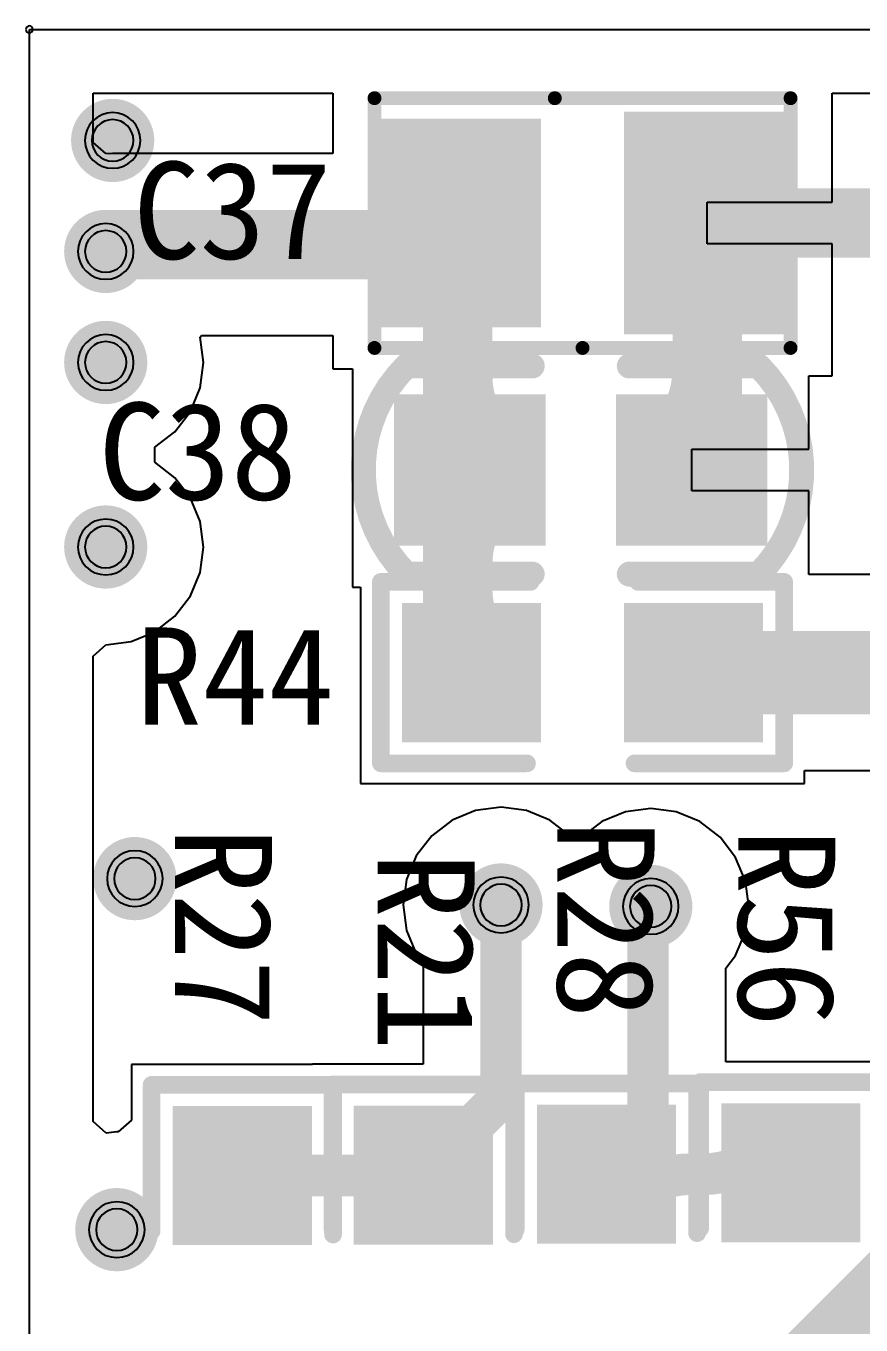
# Model space of a CAD drawing. Header units: inches. Extents: x 32166 to 66782, y 2386 to 7162.
# Drawn here: x 66266.26 to 66272.28, y 6876.12 to 6885.49 of the extents above; entities that cross this region are included whole.
import ezdxf

# ---------------------------------------------------------------- set-up
doc = ezdxf.new("R2010")
doc.units = ezdxf.units.IN
doc.header["$LTSCALE"] = 0.64311
doc.header["$MEASUREMENT"] = 0
for name, color, linetype in [('KEEPOUTLAYER', 6, 'CONTINUOUS'), ('MULTILAYER', 9, 'CONTINUOUS'), ('TOPLAYER', 1, 'CONTINUOUS'), ('TOPOVERLAY', 2, 'CONTINUOUS'), ('TOPPASTE', 8, 'CONTINUOUS'), ('TOPSOLDER', 216, 'CONTINUOUS')]:
    doc.layers.add(name, color=color, linetype=linetype)
doc.styles.get("Standard").update_dxf_attribs({"font": 'txt', "width": 0.8})

msp = doc.modelspace()

# ---------------------------------------------------------------- linework, layer by layer
at = {"layer": 'KEEPOUTLAYER'}
for p, q in [((66266.2859, 6872.4621), (66266.2859, 6885.4621)), ((66266.2859, 6885.4621), (66293.1859, 6885.4621))]:
    msp.add_line(p, q, dxfattribs=at)
for start, end in [(0, 180), (0, 180), (180, 0), (180, 0)]:
    msp.add_arc((66266.2859, 6885.4621), 0.025, start, end, dxfattribs=at)
at = {"layer": 'MULTILAYER'}
for centre, start, end in [((66266.8859, 6884.6621), 0, 180), ((66266.8859, 6884.6621), 180, 0), ((66266.8359, 6883.8621), 0, 180), ((66266.8359, 6883.8621), 180, 0), ((66266.8359, 6883.0621), 0, 180), ((66266.8359, 6883.0621), 180, 0), ((66266.8359, 6881.7321), 0, 180), ((66266.8359, 6881.7321), 180, 0), ((66267.0459, 6879.3421), 0, 180), ((66267.0459, 6879.3421), 180, 0), ((66269.6859, 6879.1521), 0, 180), ((66270.7658, 6879.1421), 0, 180), ((66269.6859, 6879.1521), 180, 0), ((66270.7658, 6879.1421), 180, 0), ((66266.9159, 6876.8121), 0, 180), ((66266.9159, 6876.8121), 180, 0)]:
    msp.add_arc(centre, 0.15, start, end, dxfattribs=at)
at = {"layer": 'TOPLAYER'}
for p, q in [((66266.7447, 6884.6481), (66266.7447, 6885.0033)), ((66266.7447, 6885.0033), (66268.4736, 6885.0033)), ((66268.4736, 6885.0033), (66268.4736, 6884.5678)), ((66272.0736, 6884.2168), (66272.0736, 6885.0033)), ((66272.0736, 6885.0033), (66276.8021, 6885.0033)), ((66266.8359, 6884.5682), (66266.7447, 6884.6481)), ((66266.8624, 6884.5647), (66266.8359, 6884.5682)), ((66266.8859, 6884.5678), (66266.8624, 6884.5647)), ((66268.4736, 6884.5678), (66266.8859, 6884.5678)), ((66271.1733, 6883.9168), (66271.1733, 6884.2168)), ((66271.1733, 6884.2168), (66272.0736, 6884.2168)), ((66272.0736, 6883.9168), (66271.1733, 6883.9168)), ((66272.0736, 6882.9668), (66272.0736, 6883.9168)), ((66267.5178, 6883.2449), (66267.5256, 6883.2565)), ((66267.5419, 6883.0621), (66267.5178, 6883.2449)), ((66267.5256, 6883.2565), (66268.4736, 6883.2565)), ((66268.4736, 6883.2565), (66268.4736, 6883.0168)), ((66267.5178, 6882.8794), (66267.5419, 6883.0621)), ((66268.4736, 6883.0168), (66268.6163, 6883.0168)), ((66268.6163, 6883.0168), (66268.6163, 6881.4423)), ((66271.9053, 6882.4367), (66271.9053, 6882.9668)), ((66271.9053, 6882.9668), (66272.0736, 6882.9668)), ((66267.4473, 6882.7091), (66267.5178, 6882.8794)), ((66267.3351, 6882.5629), (66267.4473, 6882.7091)), ((66267.1889, 6882.4507), (66267.3351, 6882.5629)), ((66267.1889, 6882.3436), (66267.1889, 6882.4507)), ((66271.0606, 6882.1368), (66271.0606, 6882.4367)), ((66271.0606, 6882.4367), (66271.9053, 6882.4367)), ((66267.3351, 6882.2314), (66267.1889, 6882.3436)), ((66267.4473, 6882.0851), (66267.3351, 6882.2314)), ((66271.9053, 6882.1368), (66271.0606, 6882.1368)), ((66271.9053, 6881.5328), (66271.9053, 6882.1368)), ((66267.5178, 6881.9149), (66267.4473, 6882.0851)), ((66267.5419, 6881.7321), (66267.5178, 6881.9149)), ((66267.5178, 6881.5494), (66267.5419, 6881.7321)), ((66267.4473, 6881.3791), (66267.5178, 6881.5494)), ((66268.6163, 6881.4423), (66268.6736, 6881.4423)), ((66268.6736, 6881.4423), (66268.6736, 6880.0268)), ((66272.478, 6881.5328), (66271.9053, 6881.5328)), ((66267.3351, 6881.2329), (66267.4473, 6881.3791)), ((66267.1889, 6881.1207), (66267.3351, 6881.2329)), ((66267.0186, 6881.0501), (66267.1889, 6881.1207)), ((66266.7447, 6880.9461), (66266.8359, 6881.0261)), ((66266.8359, 6881.0261), (66267.0186, 6881.0501)), ((66266.7447, 6877.5919), (66266.7447, 6880.9461)), ((66271.8736, 6880.0268), (66271.8736, 6880.1207)), ((66271.8736, 6880.1207), (66272.7705, 6880.1207)), ((66268.6736, 6880.0268), (66271.8736, 6880.0268)), ((66269.6859, 6879.8582), (66269.5031, 6879.8341)), ((66269.8686, 6879.8341), (66269.6859, 6879.8582)), ((66270.7658, 6879.8482), (66270.5831, 6879.8241)), ((66270.9486, 6879.8241), (66270.7658, 6879.8482)), ((66269.3328, 6879.7636), (66269.1866, 6879.6514)), ((66269.5031, 6879.8341), (66269.3328, 6879.7636)), ((66270.0389, 6879.7636), (66269.8686, 6879.8341)), ((66270.1851, 6879.6514), (66270.0389, 6879.7636)), ((66270.5831, 6879.8241), (66270.4128, 6879.7536)), ((66271.1189, 6879.7536), (66270.9486, 6879.8241)), ((66270.4128, 6879.7536), (66270.2666, 6879.6414)), ((66271.2651, 6879.6414), (66271.1189, 6879.7536)), ((66269.1866, 6879.6514), (66269.0744, 6879.5052)), ((66270.1928, 6879.6414), (66270.1851, 6879.6514)), ((66270.2666, 6879.6414), (66270.1928, 6879.6414)), ((66271.3773, 6879.4952), (66271.2651, 6879.6414)), ((66269.0744, 6879.5052), (66269.0039, 6879.3349)), ((66271.4478, 6879.3249), (66271.3773, 6879.4952)), ((66269.0039, 6879.3349), (66268.9798, 6879.1521)), ((66271.4719, 6879.1421), (66271.4478, 6879.3249)), ((66268.9798, 6879.1521), (66269.0039, 6878.9694)), ((66271.4478, 6878.9594), (66271.4719, 6879.1421)), ((66269.0039, 6878.9694), (66269.0744, 6878.7991)), ((66271.3773, 6878.7891), (66271.4478, 6878.9594)), ((66269.0744, 6878.7991), (66269.1251, 6878.7331)), ((66269.1251, 6878.7331), (66269.1251, 6878.0049)), ((66271.3066, 6878.697), (66271.3773, 6878.7891)), ((66271.3066, 6878.0221), (66271.3066, 6878.697)), ((66268.3258, 6878.0021), (66267.0208, 6878.0021)), ((66267.0208, 6878.0021), (66267.0208, 6877.6007)), ((66269.1251, 6878.0049), (66268.3258, 6878.0049)), ((66268.3258, 6878.0049), (66268.3258, 6878.0021)), ((66272.3614, 6878.0221), (66271.3066, 6878.0221)), ((66266.8402, 6877.5082), (66266.7447, 6877.5919)), ((66266.9159, 6877.5182), (66266.8402, 6877.5082)), ((66266.9254, 6877.5169), (66266.9159, 6877.5182)), ((66267.0208, 6877.6007), (66266.9254, 6877.5169))]:
    msp.add_line(p, q, dxfattribs=at)
for points, const_width in [([(66266.7359, 6884.6621, 1), (66267.0359, 6884.6621, 1)], 0.3), ([(66271.2253, 6884.2435, 1), (66271.4753, 6884.2435, 1)], 0.25), ([(66269.2486, 6884.0668, 1), (66269.4986, 6884.0668, 1)], 0.25), ([(66269.2486, 6884.0668, 1), (66269.4986, 6884.0668, 1)], 0.25), ([(66271.0486, 6884.0668, 1), (66271.2986, 6884.0668, 1)], 0.25), ([(66271.0486, 6884.0668, 1), (66271.2986, 6884.0668, 1)], 0.25), ([(66271.6521, 6884.0668, 1), (66271.9021, 6884.0668, 1)], 0.25), ([(66271.6521, 6884.0668, 1), (66271.9021, 6884.0668, 1)], 0.25), ([(66266.6859, 6883.8621, 1), (66266.9859, 6883.8621, 1)], 0.3), ([(66266.7609, 6883.9121, 1), (66267.0109, 6883.9121, 1)], 0.25), ([(66266.7609, 6883.9121, 1), (66267.0109, 6883.9121, 1)], 0.25), ([(66269.094, 6883.9121, 1), (66269.344, 6883.9121, 1)], 0.25), ([(66269.094, 6883.9121, 1), (66269.344, 6883.9121, 1)], 0.25), ([(66266.7109, 6883.8621, 1), (66266.9608, 6883.8621, 1)], 0.25), ([(66271.2253, 6883.89, 1), (66271.4753, 6883.89, 1)], 0.25), ([(66269.0718, 6883.74, 1), (66269.3218, 6883.74, 1)], 0.25), ([(66269.4253, 6883.74, 1), (66269.6753, 6883.74, 1)], 0.25), ([(66270.8718, 6883.69, 1), (66271.1218, 6883.69, 1)], 0.25), ([(66271.2253, 6883.69, 1), (66271.4753, 6883.69, 1)], 0.25), ([(66269.2486, 6883.3132, 1), (66269.4986, 6883.3132, 1)], 0.25), ([(66269.2486, 6883.3132, 1), (66269.4986, 6883.3132, 1)], 0.25), ([(66271.0486, 6883.2632, 1), (66271.2986, 6883.2632, 1)], 0.25), ([(66271.0486, 6883.2632, 1), (66271.2986, 6883.2632, 1)], 0.25), ([(66266.6859, 6883.0621, 1), (66266.9859, 6883.0621, 1)], 0.3), ([(66271.0486, 6883.0285, 1), (66271.2986, 6883.0285, 1)], 0.25), ([(66269.2486, 6882.967, 1), (66269.4986, 6882.967, 1)], 0.25), ([(66269.4734, 6882.4243, 1), (66269.7234, 6882.4243, 1)], 0.25), ([(66270.7983, 6882.4243, 1), (66271.0483, 6882.4243, 1)], 0.25), ([(66269.2486, 6882.374, 1), (66269.4986, 6882.374, 1)], 0.25), ([(66269.2486, 6882.374, 1), (66269.4986, 6882.374, 1)], 0.25), ([(66271.0486, 6882.3995, 1), (66271.2986, 6882.3995, 1)], 0.25), ([(66269.2486, 6882.2867, 1), (66269.4986, 6882.2867, 1)], 0.25), ([(66269.3358, 6882.2867, 1), (66269.5858, 6882.2867, 1)], 0.25), ([(66269.4734, 6882.1492, 1), (66269.7234, 6882.1492, 1)], 0.25), ([(66266.6859, 6881.7321, 1), (66266.9859, 6881.7321, 1)], 0.3), ([(66266.7409, 6881.7321, 1), (66266.8909, 6881.7321, 1)], 0.15), ([(66266.7609, 6881.7321, 1), (66266.9108, 6881.7321, 1)], 0.15), ([(66269.2486, 6881.6065, 1), (66269.4986, 6881.6065, 1)], 0.25), ([(66269.2486, 6881.4303, 1), (66269.4986, 6881.4303, 1)], 0.25), ([(66269.2486, 6880.9268, 1), (66269.4986, 6880.9268, 1)], 0.25), ([(66269.4546, 6880.9328, 1), (66269.7046, 6880.9328, 1)], 0.25), ([(66270.9236, 6880.8268, 1), (66271.2236, 6880.8268, 1)], 0.3), ([(66266.8959, 6879.3421, 1), (66267.1959, 6879.3421, 1)], 0.3), ([(66269.5359, 6879.1521, 1), (66269.8359, 6879.1521, 1)], 0.3), ([(66270.6158, 6879.1421, 1), (66270.9158, 6879.1421, 1)], 0.3), ([(66269.6109, 6879.1521, 1), (66269.7609, 6879.1521, 1)], 0.15), ([(66270.6908, 6879.1421, 1), (66270.8408, 6879.1421, 1)], 0.15), ([(66270.6709, 6879.1221, 1), (66270.8209, 6879.1221, 1)], 0.15), ([(66270.6709, 6879.1221, 1), (66270.8209, 6879.1221, 1)], 0.15), ([(66269.6109, 6877.7649, 1), (66269.7609, 6877.7649, 1)], 0.15), ([(66269.6109, 6877.7649, 1), (66269.7609, 6877.7649, 1)], 0.15), ([(66271.5241, 6877.3989, 1), (66271.6741, 6877.3989, 1)], 0.15), ([(66267.7458, 6877.2021, 1), (66267.8958, 6877.2021, 1)], 0.15), ([(66269.0481, 6877.2021, 1), (66269.1981, 6877.2021, 1)], 0.15), ([(66269.0508, 6877.2049, 1), (66269.2008, 6877.2049, 1)], 0.15), ([(66270.3709, 6877.2121, 1), (66270.5208, 6877.2121, 1)], 0.15), ([(66270.6709, 6877.2121, 1), (66270.8209, 6877.2121, 1)], 0.15), ([(66270.6709, 6877.2121, 1), (66270.8209, 6877.2121, 1)], 0.15), ([(66270.9744, 6877.2121, 1), (66271.1244, 6877.2121, 1)], 0.15), ([(66271.0732, 6877.2121, 1), (66271.2232, 6877.2121, 1)], 0.15), ([(66270.5476, 6877.0354, 1), (66270.6976, 6877.0354, 1)], 0.15), ([(66266.7659, 6876.8121, 1), (66267.0658, 6876.8121, 1)], 0.3), ([(66271.9814, 6876.0581, 1), (66272.2314, 6876.0581, 1)], 0.25)]:
    msp.add_lwpolyline(points, format="xyb", close=True, dxfattribs=dict(at, const_width=const_width))
for points, const_width in [([(66271.7771, 6884.0668, -0.198912), (66271.3503, 6884.2435)], 0.5), ([(66271.3503, 6883.89, -0.198912), (66271.7771, 6884.0668)], 0.5), ([(66269.1968, 6883.74, -0.198912), (66269.3736, 6883.3132)], 0.5), ([(66269.3736, 6883.3132, -0.198912), (66269.5503, 6883.74)], 0.5), ([(66270.9968, 6883.69, -0.198912), (66271.1736, 6883.2632)], 0.5), ([(66271.1736, 6883.2632, -0.198912), (66271.3503, 6883.69)], 0.5), ([(66271.1736, 6883.0285, -0.198912), (66270.9233, 6882.4243)], 0.5), ([(66269.5984, 6882.4243, -0.198912), (66269.3736, 6882.967)], 0.5), ([(66269.3736, 6881.6065, -0.198912), (66269.5984, 6882.1492)], 0.5), ([(66269.5796, 6880.9328, -0.198912), (66269.3736, 6881.4303)], 0.5), ([(66271.5991, 6877.3989, -0.198912), (66271.1482, 6877.2121)], 0.3), ([(66270.6226, 6877.0354, -0.198912), (66271.0494, 6877.2121)], 0.3), ([(66271.9259, 6875.6221, -0.198912), (66272.1064, 6876.0581)], 0.5)]:
    msp.add_lwpolyline(points, format="xyb", dxfattribs=dict(at, const_width=const_width))
for points, const_width in [([(66269.219, 6883.9121), (66269.3736, 6884.0668)], 0.5), ([(66269.3736, 6882.374), (66269.3736, 6884.0668)], 0.5), ([(66271.1736, 6882.3995), (66271.1736, 6884.0668)], 0.5), ([(66271.1736, 6884.0668), (66272.5859, 6884.0668)], 0.5), ([(66266.8359, 6883.8621), (66266.8859, 6883.9121)], 0.5), ([(66266.8859, 6883.9121), (66269.219, 6883.9121)], 0.5), ([(66269.3736, 6882.374), (66269.4608, 6882.2867)], 0.5), ([(66269.3736, 6880.9268), (66269.3736, 6882.2867)], 0.5), ([(66266.8159, 6881.7321), (66266.8359, 6881.7321)], 0.3), ([(66271.0736, 6880.8268), (66272.7705, 6880.8268)], 0.6), ([(66269.6859, 6877.7649), (66269.6859, 6879.1521)], 0.3), ([(66270.7459, 6879.1221), (66270.7658, 6879.1421)], 0.3), ([(66270.7459, 6877.2121), (66270.7459, 6879.1221)], 0.3), ([(66269.1258, 6877.2049), (66269.6859, 6877.7649)], 0.3), ([(66267.8208, 6877.2021), (66269.1231, 6877.2021)], 0.3), ([(66270.4459, 6877.2121), (66270.7459, 6877.2121)], 0.3), ([(66271.7759, 6875.7275), (66273.2059, 6877.1575)], 0.5)]:
    msp.add_lwpolyline(points, dxfattribs=dict(at, const_width=const_width))
for points in [[(66269.8736, 6883.4168), (66269.8736, 6884.7168), (66268.8736, 6883.4168), (66268.8736, 6884.7168)], [(66271.6736, 6883.3668), (66271.6736, 6884.7668), (66270.6736, 6883.3668), (66270.6736, 6884.7668)], [(66269.0163, 6881.8422), (66269.9053, 6881.8422), (66269.0163, 6882.7312), (66269.9053, 6882.7312)], [(66270.6163, 6881.8422), (66271.5053, 6881.8422), (66270.6163, 6882.7312), (66271.5053, 6882.7312)], [(66269.8736, 6881.2268), (66269.0736, 6881.2268), (66269.8736, 6880.4268), (66269.0736, 6880.4268)], [(66271.4736, 6881.2268), (66270.6736, 6881.2268), (66271.4736, 6880.4268), (66270.6736, 6880.4268)], [(66268.2208, 6876.8021), (66268.2208, 6877.6021), (66267.4208, 6876.8021), (66267.4208, 6877.6021)], [(66268.7258, 6877.6049), (66268.7258, 6876.8049), (66269.5258, 6877.6049), (66269.5258, 6876.8049)], [(66270.0459, 6877.6121), (66270.0459, 6876.8121), (66270.8458, 6877.6121), (66270.8458, 6876.8121)], [(66271.3759, 6877.6221), (66271.3759, 6876.8221), (66272.1758, 6877.6221), (66272.1758, 6876.8221)]]:
    msp.add_solid(points, dxfattribs=at)
at = {"layer": 'TOPOVERLAY'}
for points, const_width in [([(66268.7736, 6883.1668), (66268.7736, 6884.9668)], 0.1), ([(66268.7736, 6884.9668), (66270.0736, 6884.9668)], 0.1), ([(66270.0736, 6884.9668), (66271.7736, 6884.9668)], 0.1), ([(66271.7736, 6883.1668), (66271.7736, 6884.9668)], 0.1), ([(66268.7736, 6883.1668), (66270.2736, 6883.1668)], 0.1), ([(66269.0036, 6883.0367), (66269.9108, 6883.0367)], 0.18), ([(66270.2736, 6883.1668), (66271.7736, 6883.1668)], 0.1), ([(66270.6108, 6883.0367), (66271.5436, 6883.0367)], 0.18), ([(66268.8196, 6880.1728), (66268.8196, 6881.4807)], 0.127), ([(66268.8196, 6881.4807), (66269.899, 6881.4807)], 0.127), ([(66269.0036, 6881.5367), (66269.9108, 6881.5367)], 0.18), ([(66270.6108, 6881.5367), (66271.5436, 6881.5367)], 0.18), ([(66270.6736, 6881.4808), (66271.7276, 6881.4808)], 0.127), ([(66271.7276, 6880.1728), (66271.7276, 6881.4808)], 0.127), ([(66268.8196, 6880.1728), (66269.8736, 6880.1728)], 0.127), ([(66270.6482, 6880.1728), (66271.7276, 6880.1728)], 0.127), ([(66267.1668, 6877.8561), (66268.4748, 6877.8561)], 0.127), ([(66267.1668, 6876.8021), (66267.1668, 6877.8561)], 0.127), ([(66268.4718, 6877.8589), (66269.7798, 6877.8589)], 0.127), ([(66268.4718, 6876.8049), (66268.4718, 6877.8589)], 0.127), ([(66268.4748, 6877.8561), (66268.4748, 6876.7767)], 0.127), ([(66269.7798, 6876.7795), (66269.7798, 6877.8589)], 0.127), ([(66269.7919, 6877.8661), (66271.0998, 6877.8661)], 0.127), ([(66269.7919, 6876.8121), (66269.7919, 6877.8661)], 0.127), ([(66271.0998, 6876.7867), (66271.0998, 6877.8661)], 0.127), ([(66271.1219, 6877.8761), (66272.4298, 6877.8761)], 0.127), ([(66271.1219, 6876.8221), (66271.1219, 6877.8761)], 0.127)]:
    msp.add_lwpolyline(points, dxfattribs=dict(at, const_width=const_width))
for points, const_width in [([(66268.7736, 6884.9418, 1), (66268.7736, 6884.9918, 1)], 0.05), ([(66268.7736, 6884.9418, 1), (66268.7736, 6884.9918, 1)], 0.05), ([(66270.0736, 6884.9418, 1), (66270.0736, 6884.9918, 1)], 0.05), ([(66270.0736, 6884.9418, 1), (66270.0736, 6884.9918, 1)], 0.05), ([(66271.7736, 6884.9418, 1), (66271.7736, 6884.9918, 1)], 0.05), ([(66271.7736, 6884.9418, 1), (66271.7736, 6884.9918, 1)], 0.05), ([(66268.7736, 6883.1418, 1), (66268.7736, 6883.1918, 1)], 0.05), ([(66268.7736, 6883.1418, 1), (66268.7736, 6883.1918, 1)], 0.05), ([(66269.0036, 6883.0817, 1), (66269.0036, 6882.9917, 1)], 0.09), ([(66269.0036, 6883.0817, 1), (66269.0036, 6882.9918, 1)], 0.09), ([(66269.9108, 6883.0817, 1), (66269.9108, 6882.9917, 1)], 0.09), ([(66270.2736, 6883.1418, 1), (66270.2736, 6883.1918, 1)], 0.05), ([(66270.2736, 6883.1418, 1), (66270.2736, 6883.1918, 1)], 0.05), ([(66270.6108, 6883.0817, 1), (66270.6108, 6882.9917, 1)], 0.09), ([(66271.5436, 6883.0817, 1), (66271.5436, 6882.9917, 1)], 0.09), ([(66271.5436, 6883.0817, 1), (66271.5436, 6882.9917, 1)], 0.09), ([(66271.7736, 6883.1418, 1), (66271.7736, 6883.1918, 1)], 0.05), ([(66271.7736, 6883.1418, 1), (66271.7736, 6883.1918, 1)], 0.05), ([(66268.8513, 6881.4807, 1), (66268.7878, 6881.4807, 1)], 0.0635), ([(66268.8513, 6881.4807, 1), (66268.7878, 6881.4807, 1)], 0.0635), ([(66269.0036, 6881.5817, 1), (66269.0036, 6881.4918, 1)], 0.09), ([(66269.0036, 6881.5817, 1), (66269.0036, 6881.4918, 1)], 0.09), ([(66269.9108, 6881.5817, 1), (66269.9108, 6881.4918, 1)], 0.09), ([(66269.9307, 6881.4807, 1), (66269.8672, 6881.4807, 1)], 0.0635), ([(66270.6108, 6881.5817, 1), (66270.6108, 6881.4918, 1)], 0.09), ([(66270.7053, 6881.4808, 1), (66270.6418, 6881.4808, 1)], 0.0635), ([(66271.5436, 6881.5817, 1), (66271.5436, 6881.4918, 1)], 0.09), ([(66271.5436, 6881.5817, 1), (66271.5436, 6881.4917, 1)], 0.09), ([(66271.7593, 6881.4808, 1), (66271.6958, 6881.4808, 1)], 0.0635), ([(66271.7593, 6881.4808, 1), (66271.6958, 6881.4808, 1)], 0.0635), ([(66268.8513, 6880.1728, 1), (66268.7878, 6880.1728, 1)], 0.0635), ([(66268.8513, 6880.1728, 1), (66268.7878, 6880.1728, 1)], 0.0635), ([(66269.9053, 6880.1728, 1), (66269.8418, 6880.1728, 1)], 0.0635), ([(66270.6799, 6880.1728, 1), (66270.6164, 6880.1728, 1)], 0.0635), ([(66271.7593, 6880.1728, 1), (66271.6958, 6880.1728, 1)], 0.0635), ([(66271.7593, 6880.1728, 1), (66271.6958, 6880.1728, 1)], 0.0635), ([(66267.1668, 6877.8244, 1), (66267.1668, 6877.8879, 1)], 0.0635), ([(66267.1668, 6877.8244, 1), (66267.1668, 6877.8879, 1)], 0.0635), ([(66268.4718, 6877.8906, 1), (66268.4718, 6877.8271, 1)], 0.0635), ([(66268.4718, 6877.8906, 1), (66268.4718, 6877.8271, 1)], 0.0635), ([(66268.4748, 6877.8244, 1), (66268.4748, 6877.8879, 1)], 0.0635), ([(66268.4748, 6877.8244, 1), (66268.4748, 6877.8879, 1)], 0.0635), ([(66269.7798, 6877.8906, 1), (66269.7798, 6877.8271, 1)], 0.0635), ([(66269.7798, 6877.8906, 1), (66269.7798, 6877.8271, 1)], 0.0635), ([(66269.7919, 6877.8979, 1), (66269.7919, 6877.8344, 1)], 0.0635), ([(66269.7919, 6877.8979, 1), (66269.7919, 6877.8344, 1)], 0.0635), ([(66271.0998, 6877.8979, 1), (66271.0998, 6877.8344, 1)], 0.0635), ([(66271.0998, 6877.8979, 1), (66271.0998, 6877.8344, 1)], 0.0635), ([(66271.1219, 6877.9079, 1), (66271.1219, 6877.8444, 1)], 0.0635), ([(66271.1219, 6877.9079, 1), (66271.1219, 6877.8444, 1)], 0.0635), ([(66267.1668, 6876.7704, 1), (66267.1668, 6876.8339, 1)], 0.0635), ([(66268.4718, 6876.8366, 1), (66268.4718, 6876.7731, 1)], 0.0635), ([(66269.7919, 6876.8439, 1), (66269.7919, 6876.7804, 1)], 0.0635), ([(66271.1219, 6876.8539, 1), (66271.1219, 6876.7904, 1)], 0.0635), ([(66268.4748, 6876.745, 1), (66268.4748, 6876.8085, 1)], 0.0635), ([(66269.7798, 6876.8112, 1), (66269.7798, 6876.7477, 1)], 0.0635), ([(66271.0998, 6876.8185, 1), (66271.0998, 6876.755, 1)], 0.0635)]:
    msp.add_lwpolyline(points, format="xyb", close=True, dxfattribs=dict(at, const_width=const_width))
at = {"layer": 'TOPOVERLAY', "const_width": 0.18}
for points in [[(66269.0036, 6881.5367, -0.414214), (66269.0036, 6883.0368)], [(66271.5436, 6883.0367, -0.414214), (66271.5436, 6881.5367)]]:
    msp.add_lwpolyline(points, format="xyb", dxfattribs=at)
at = {"layer": 'TOPPASTE'}
for points in [[(66269.8736, 6883.4168), (66269.8736, 6884.7168), (66268.8736, 6883.4168), (66268.8736, 6884.7168)], [(66271.6736, 6883.3668), (66271.6736, 6884.7668), (66270.6736, 6883.3668), (66270.6736, 6884.7668)], [(66269.0163, 6881.8422), (66269.9053, 6881.8422), (66269.0163, 6882.7312), (66269.9053, 6882.7312)], [(66270.6163, 6881.8422), (66271.5053, 6881.8422), (66270.6163, 6882.7312), (66271.5053, 6882.7312)], [(66269.8736, 6881.2268), (66269.0736, 6881.2268), (66269.8736, 6880.4268), (66269.0736, 6880.4268)], [(66271.4736, 6881.2268), (66270.6736, 6881.2268), (66271.4736, 6880.4268), (66270.6736, 6880.4268)], [(66268.2208, 6876.8021), (66268.2208, 6877.6021), (66267.4208, 6876.8021), (66267.4208, 6877.6021)], [(66268.7258, 6877.6049), (66268.7258, 6876.8049), (66269.5258, 6877.6049), (66269.5258, 6876.8049)], [(66270.0459, 6877.6121), (66270.0459, 6876.8121), (66270.8458, 6877.6121), (66270.8458, 6876.8121)], [(66271.3759, 6877.6221), (66271.3759, 6876.8221), (66272.1758, 6877.6221), (66272.1758, 6876.8221)]]:
    msp.add_solid(points, dxfattribs=at)
at = {"layer": 'TOPSOLDER'}
for centre, start, end in [((66266.8859, 6884.6621), 0, 180), ((66266.8859, 6884.6621), 180, 0), ((66266.8359, 6883.8621), 0, 180), ((66266.8359, 6883.8621), 180, 0), ((66266.8359, 6883.0621), 0, 180), ((66266.8359, 6883.0621), 180, 0), ((66266.8359, 6881.7321), 0, 180), ((66266.8359, 6881.7321), 180, 0), ((66267.0459, 6879.3421), 0, 180), ((66267.0459, 6879.3421), 180, 0), ((66269.6859, 6879.1521), 0, 180), ((66270.7658, 6879.1421), 0, 180), ((66269.6859, 6879.1521), 180, 0), ((66270.7658, 6879.1421), 180, 0), ((66266.9159, 6876.8121), 0, 180), ((66266.9159, 6876.8121), 180, 0)]:
    msp.add_arc(centre, 0.2008, start, end, dxfattribs=at)
for points in [[(66269.9752, 6883.3152), (66269.9752, 6884.8184), (66268.772, 6883.3152), (66268.772, 6884.8184)], [(66271.7752, 6883.2652), (66271.7752, 6884.8684), (66270.572, 6883.2652), (66270.572, 6884.8684)], [(66268.9147, 6881.7406), (66270.0069, 6881.7406), (66268.9147, 6882.8328), (66270.0069, 6882.8328)], [(66270.5147, 6881.7406), (66271.6069, 6881.7406), (66270.5147, 6882.8328), (66271.6069, 6882.8328)], [(66269.9752, 6881.3284), (66268.972, 6881.3284), (66269.9752, 6880.3252), (66268.972, 6880.3252)], [(66271.5752, 6881.3284), (66270.572, 6881.3284), (66271.5752, 6880.3252), (66270.572, 6880.3252)], [(66268.3224, 6876.7005), (66268.3224, 6877.7037), (66267.3192, 6876.7005), (66267.3192, 6877.7037)], [(66268.6242, 6877.7065), (66268.6242, 6876.7033), (66269.6274, 6877.7065), (66269.6274, 6876.7033)], [(66269.9443, 6877.7137), (66269.9443, 6876.7105), (66270.9474, 6877.7137), (66270.9474, 6876.7105)], [(66271.2743, 6877.7237), (66271.2743, 6876.7205), (66272.2774, 6877.7237), (66272.2774, 6876.7205)]]:
    msp.add_solid(points, dxfattribs=at)

# ---------------------------------------------------------------- texts
at = {"layer": 'TOPOVERLAY'}
for s, rotation, p in [('C37', 360, (66267.0359, 6883.8082)), ('C38', 360, (66266.7859, 6882.0721)), ('R44', 360, (66267.0559, 6880.4521)), ('R28', 270, (66270.0928, 6879.7636)), ('R27', 270, (66267.3359, 6879.7121)), ('R56', 270, (66271.3959, 6879.7021)), ('R21', 270, (66268.7959, 6879.5321))]:
    msp.add_text(s, height=0.7, rotation=rotation, dxfattribs=at).set_placement(p)

doc.saveas('drawing.dxf')
